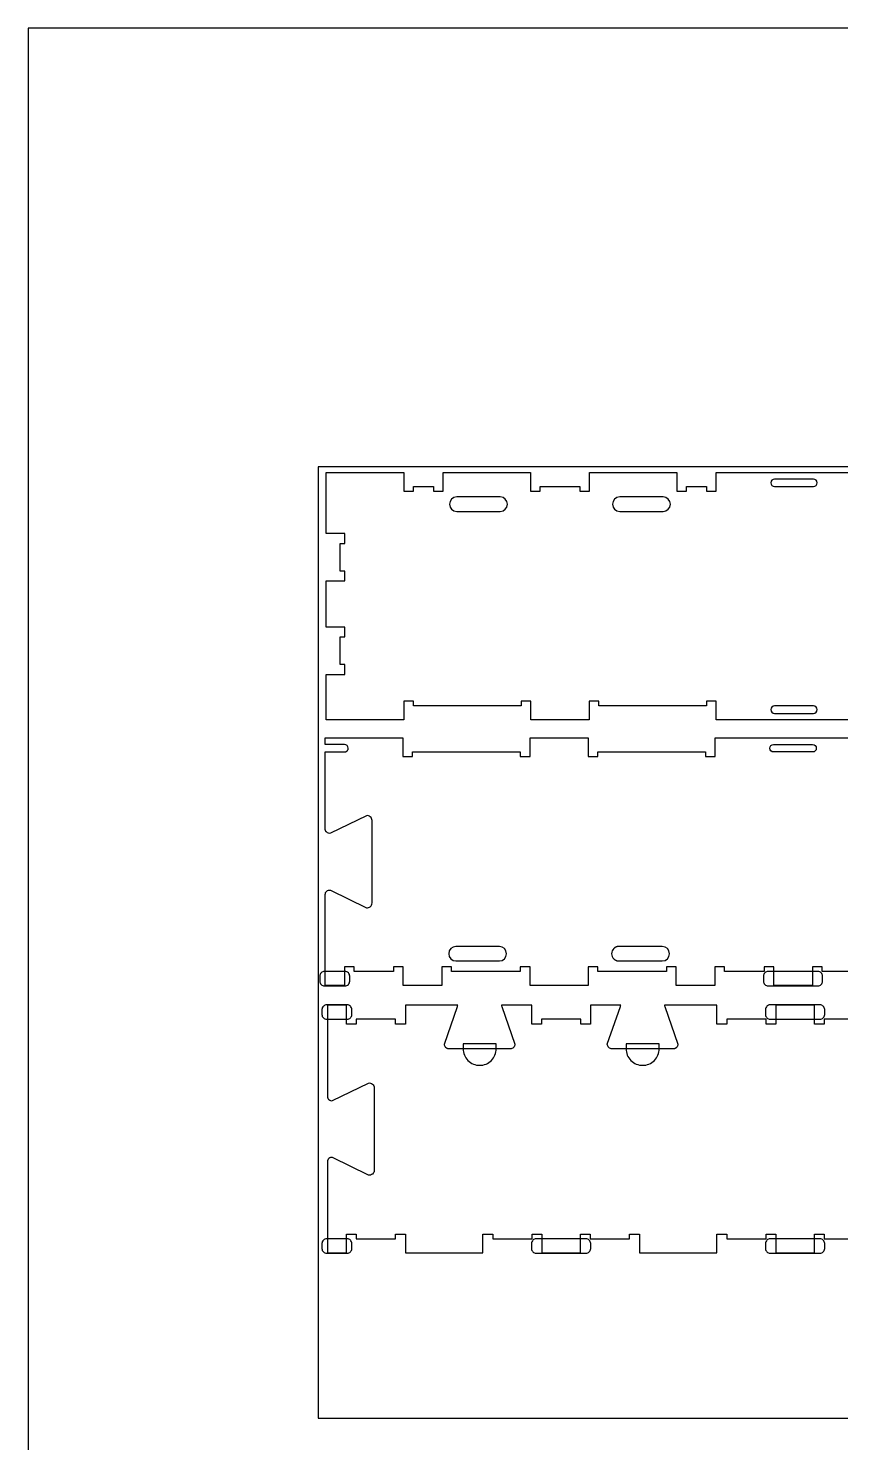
# Model space of a CAD drawing. Extents: x -34195 to -31012, y -17593 to -11999.
# Drawn here: x -34195 to -33154, y -13813 to -11999 of the extents above; entities that cross this region are included whole.
import ezdxf

# ---------------------------------------------------------------- set-up
doc = ezdxf.new("R2010")
doc.units = 0
for name, color, linetype in [('0_SHEET_SPRUCEPLY_2440X122', 1, 'CONTINUOUS'), ('3_ANYTOOL_CUTTHROUGH_INSID', 4, 'CONTINUOUS'), ('4_ANYTOOL_CUTTHROUGH_OUTSI', 5, 'CONTINUOUS'), ('5_ANYTOOL_HALF_MILL_9MM_IN', 3, 'CONTINUOUS'), ('DONOTCUT', 18, 'CONTINUOUS')]:
    doc.layers.add(name, color=color, linetype=linetype)

msp = doc.modelspace()

# ---------------------------------------------------------------- linework, layer by layer
at = {"layer": '0_SHEET_SPRUCEPLY_2440X122'}
msp.add_lwpolyline([(-33823.6, -12561.7), (-33823.6, -13781.7), (-31383.6, -13781.7), (-31383.6, -12561.7)], close=True, dxfattribs=at)
at = {"layer": '3_ANYTOOL_CUTTHROUGH_INSID', "color": 4}
for points in [[(-33238.7, -12586.9), (-33188.7, -12586.9, 1), (-33188.7, -12577.4), (-33238.7, -12577.4, 1)], [(-33646, -12618.9), (-33590.3, -12618.9, 1), (-33590.3, -12600.4), (-33646, -12600.4, 1)], [(-33381.4, -12600.4), (-33437.1, -12600.4, 1), (-33437.1, -12618.9), (-33381.4, -12618.9, 1)], [(-33238.7, -12868.4, 1), (-33238.7, -12877.9), (-33188.7, -12877.9, 1), (-33188.7, -12868.4)], [(-33189.8, -12927.4), (-33239.8, -12927.4, -1), (-33239.8, -12917.9), (-33189.8, -12917.9, -1)], [(-33647.1, -13195.4), (-33591.4, -13195.4, 1), (-33591.4, -13176.9), (-33647.1, -13176.9, 1)], [(-33382.5, -13176.9), (-33438.2, -13176.9), (-33438.5, -13176.9), (-33438.7, -13176.9), (-33438.9, -13176.9), (-33439.1, -13176.9), (-33439.4, -13177), (-33439.6, -13177), (-33439.8, -13177), (-33440, -13177.1), (-33440.2, -13177.1), (-33440.5, -13177.2), (-33440.7, -13177.2), (-33440.9, -13177.3), (-33441.1, -13177.4), (-33441.3, -13177.4), (-33441.6, -13177.5), (-33441.8, -13177.6), (-33442, -13177.7), (-33442.2, -13177.8), (-33442.4, -13177.9), (-33442.6, -13178), (-33442.8, -13178.1), (-33443, -13178.2), (-33443.2, -13178.3), (-33443.4, -13178.5), (-33443.6, -13178.6), (-33443.8, -13178.7), (-33443.9, -13178.9), (-33444.1, -13179), (-33444.3, -13179.1), (-33444.5, -13179.3), (-33444.6, -13179.4), (-33444.8, -13179.6, 0.414218), (-33444.8, -13192.7), (-33444.6, -13192.8), (-33444.5, -13193), (-33444.3, -13193.1), (-33444.1, -13193.3), (-33443.9, -13193.4), (-33443.8, -13193.6), (-33443.6, -13193.7), (-33443.4, -13193.8), (-33443.2, -13193.9), (-33443, -13194.1), (-33442.8, -13194.2), (-33442.6, -13194.3), (-33442.4, -13194.4), (-33442.2, -13194.5), (-33442, -13194.6), (-33441.8, -13194.7), (-33441.6, -13194.8), (-33441.3, -13194.9), (-33441.1, -13194.9), (-33440.9, -13195), (-33440.7, -13195.1), (-33440.5, -13195.1), (-33440.2, -13195.2), (-33440, -13195.2), (-33439.8, -13195.3), (-33439.6, -13195.3), (-33439.4, -13195.3), (-33439.1, -13195.3), (-33438.9, -13195.4), (-33438.7, -13195.4), (-33438.5, -13195.4), (-33438.2, -13195.4), (-33382.5, -13195.4, 1)]]:
    msp.add_lwpolyline(points, format="xyb", close=True, dxfattribs=at)
at = {"layer": '4_ANYTOOL_CUTTHROUGH_OUTSI', "color": 5}
for points in [[(-33127.1, -13208.9), (-33177.6, -13208.9), (-33177.6, -13202.9), (-33190.1, -13202.9), (-33190.1, -13226.9), (-33239.6, -13226.9), (-33239.6, -13202.9), (-33252.1, -13202.9), (-33252.1, -13208.9), (-33302.6, -13208.9), (-33302.6, -13202.9), (-33315.1, -13202.9), (-33315.1, -13226.9), (-33364.6, -13226.9), (-33364.6, -13202.9), (-33377.1, -13202.9), (-33377.1, -13208.9), (-33465.1, -13208.9), (-33465.1, -13202.9), (-33477.6, -13202.9), (-33477.6, -13226.9), (-33552.1, -13226.9), (-33552.1, -13202.9), (-33564.6, -13202.9), (-33564.6, -13208.9), (-33652.6, -13208.9), (-33652.6, -13202.9), (-33665.1, -13202.9), (-33665.1, -13226.9), (-33714.6, -13226.9), (-33714.6, -13202.9), (-33727.1, -13202.9), (-33727.1, -13208.9), (-33777.6, -13208.9), (-33777.6, -13202.9), (-33790.1, -13202.9), (-33790.1, -13226.9), (-33814.6, -13226.9), (-33814.6, -13226.9), (-33814.6, -13110.2, -0.220464), (-33812.6, -13105.8, -0.218803), (-33807.9, -13104.5), (-33761.9, -13127.2), (-33761.9, -13127.2), (-33761.9, -13127.2), (-33761.9, -13127.2, 0.463455), (-33754.6, -13121.1), (-33754.6, -13015.2, 0.463455), (-33761.9, -13009.1), (-33761.9, -13009.1), (-33761.9, -13009.1), (-33807.9, -13031.7), (-33807.9, -13031.7, -0.218803), (-33812.6, -13030.4), (-33812.7, -13030.3), (-33812.8, -13030.2), (-33812.9, -13030.1), (-33813, -13030), (-33813.1, -13029.9), (-33813.2, -13029.8), (-33813.3, -13029.7), (-33813.4, -13029.6), (-33813.5, -13029.4), (-33813.6, -13029.3), (-33813.7, -13029.2), (-33813.8, -13029), (-33813.8, -13028.9), (-33813.9, -13028.8), (-33814, -13028.6), (-33814.1, -13028.5), (-33814.1, -13028.3), (-33814.2, -13028.2), (-33814.2, -13028), (-33814.3, -13027.9), (-33814.3, -13027.7), (-33814.4, -13027.6), (-33814.4, -13027.4), (-33814.5, -13027.3), (-33814.5, -13027.1), (-33814.5, -13027), (-33814.5, -13026.8), (-33814.6, -13026.7), (-33814.6, -13026.5), (-33814.6, -13026.4), (-33814.6, -13026.2), (-33814.6, -13026.1), (-33814.6, -12927.4), (-33789.8, -12927.4), (-33789.8, -12927.4), (-33789.7, -12927.4), (-33789.6, -12927.4), (-33789.5, -12927.4), (-33789.4, -12927.4), (-33789.3, -12927.4), (-33789.2, -12927.3), (-33789.1, -12927.3), (-33789, -12927.3), (-33788.9, -12927.3), (-33788.8, -12927.3), (-33788.6, -12927.2), (-33788.5, -12927.2), (-33788.4, -12927.2), (-33788.3, -12927.1), (-33788.2, -12927.1), (-33788.1, -12927.1), (-33788, -12927), (-33787.9, -12927), (-33787.8, -12926.9), (-33787.7, -12926.9), (-33787.6, -12926.8), (-33787.4, -12926.7), (-33787.3, -12926.7), (-33787.2, -12926.6), (-33787.1, -12926.5), (-33787, -12926.5), (-33786.9, -12926.4), (-33786.8, -12926.3), (-33786.8, -12926.2), (-33786.7, -12926.2), (-33786.6, -12926.1), (-33786.5, -12926), (-33786.4, -12925.9), (-33786.3, -12925.8), (-33786.2, -12925.7), (-33786.2, -12925.6), (-33786.1, -12925.5), (-33786, -12925.4), (-33785.9, -12925.3), (-33785.9, -12925.2), (-33785.8, -12925.1), (-33785.7, -12925), (-33785.7, -12924.9), (-33785.6, -12924.8), (-33785.6, -12924.7), (-33785.5, -12924.6), (-33785.5, -12924.5), (-33785.4, -12924.4), (-33785.4, -12924.3), (-33785.3, -12924.2), (-33785.3, -12924.1), (-33785.3, -12923.9), (-33785.2, -12923.8), (-33785.2, -12923.7), (-33785.2, -12923.6), (-33785.2, -12923.5), (-33785.1, -12923.4), (-33785.1, -12923.3), (-33785.1, -12923.2), (-33785.1, -12923.1), (-33785.1, -12923), (-33785.1, -12922.9), (-33785.1, -12922.7), (-33785.1, -12922.6, 0.414214), (-33789.8, -12917.9), (-33814.6, -12917.9), (-33814.6, -12909.4), (-33715.1, -12909.4), (-33715.1, -12933.4), (-33702.6, -12933.4), (-33702.6, -12927.4), (-33664.8, -12927.4), (-33564.6, -12927.4), (-33564.6, -12933.4), (-33552.1, -12933.4), (-33552.1, -12909.4), (-33477.6, -12909.4), (-33477.6, -12933.4), (-33465.1, -12933.4), (-33465.1, -12927.4), (-33364.8, -12927.4), (-33364.8, -12927.4), (-33327.1, -12927.4), (-33327.1, -12933.4), (-33314.6, -12933.4), (-33314.6, -12909.4), (-33314.6, -12909.4), (-33115.1, -12909.4)], [(-33124.4, -13270.3), (-33174.9, -13270.3), (-33174.9, -13276.3), (-33187.4, -13276.3), (-33187.4, -13252.3), (-33236.9, -13252.3), (-33236.9, -13276.3), (-33249.4, -13276.3), (-33249.4, -13270.3), (-33299.9, -13270.3), (-33299.9, -13276.3), (-33312.4, -13276.3), (-33312.4, -13252.3), (-33379.6, -13252.3), (-33379.6, -13252.3, 0.061485), (-33379.4, -13253.7), (-33362.5, -13302), (-33362.5, -13302), (-33362.5, -13302), (-33362.5, -13302, -0.198912), (-33364.3, -13306.5), (-33364.4, -13306.6), (-33364.5, -13306.7), (-33364.7, -13306.8), (-33364.8, -13306.9), (-33364.9, -13307), (-33365, -13307), (-33365.1, -13307.1), (-33365.3, -13307.2), (-33365.4, -13307.3), (-33365.5, -13307.4), (-33365.7, -13307.5), (-33365.8, -13307.5), (-33365.9, -13307.6), (-33366.1, -13307.7), (-33366.2, -13307.7), (-33366.4, -13307.8), (-33366.5, -13307.9), (-33366.6, -13307.9), (-33366.8, -13308), (-33366.9, -13308), (-33367.1, -13308.1), (-33367.2, -13308.1), (-33367.4, -13308.1), (-33367.5, -13308.2), (-33367.7, -13308.2), (-33367.8, -13308.2), (-33368, -13308.2), (-33368.1, -13308.3), (-33368.3, -13308.3), (-33368.4, -13308.3), (-33368.6, -13308.3), (-33368.7, -13308.3), (-33446.7, -13308.3, -0.414214), (-33453, -13302), (-33453, -13302), (-33453, -13302), (-33436.1, -13253.7), (-33436.1, -13253.7, 0.061485), (-33435.8, -13252.3), (-33474.4, -13252.3), (-33474.4, -13276.3), (-33486.9, -13276.3), (-33486.9, -13270.3), (-33537.4, -13270.3), (-33537.4, -13276.3), (-33549.9, -13276.3), (-33549.9, -13252.3), (-33588.5, -13252.3), (-33588.5, -13252.3, 0.061485), (-33588.3, -13253.7), (-33571.4, -13302), (-33571.4, -13302), (-33571.4, -13302), (-33571.4, -13302, -0.414214), (-33577.6, -13308.3), (-33655.6, -13308.3), (-33655.8, -13308.3), (-33655.9, -13308.3), (-33656.1, -13308.3), (-33656.3, -13308.3), (-33656.4, -13308.2), (-33656.6, -13308.2), (-33656.7, -13308.2), (-33656.9, -13308.2), (-33657, -13308.1), (-33657.2, -13308.1), (-33657.3, -13308.1), (-33657.5, -13308), (-33657.6, -13308), (-33657.7, -13307.9), (-33657.9, -13307.9), (-33658, -13307.8), (-33658.2, -13307.7), (-33658.3, -13307.7), (-33658.5, -13307.6), (-33658.6, -13307.5), (-33658.7, -13307.5), (-33658.9, -13307.4), (-33659, -13307.3), (-33659.1, -13307.2), (-33659.3, -13307.1), (-33659.4, -13307), (-33659.5, -13307), (-33659.6, -13306.9), (-33659.7, -13306.8), (-33659.8, -13306.7), (-33660, -13306.6), (-33660.1, -13306.5, -0.198912), (-33661.9, -13302), (-33661.9, -13302), (-33661.9, -13302), (-33645, -13253.7), (-33645, -13253.7, 0.061485), (-33644.8, -13252.3), (-33711.9, -13252.3), (-33711.9, -13276.3), (-33724.4, -13276.3), (-33724.4, -13270.3), (-33774.9, -13270.3), (-33774.9, -13276.3), (-33787.4, -13276.3), (-33787.4, -13252.3), (-33811.9, -13252.3), (-33811.9, -13369), (-33811.9, -13369), (-33811.9, -13369.1), (-33811.9, -13369.3), (-33811.9, -13369.4), (-33811.9, -13369.6), (-33811.9, -13369.7), (-33811.9, -13369.9), (-33811.8, -13370), (-33811.8, -13370.2), (-33811.8, -13370.3), (-33811.7, -13370.5), (-33811.7, -13370.6), (-33811.6, -13370.8), (-33811.6, -13370.9), (-33811.5, -13371.1), (-33811.5, -13371.2), (-33811.4, -13371.4), (-33811.3, -13371.5), (-33811.3, -13371.7), (-33811.2, -13371.8), (-33811.1, -13371.9), (-33811, -13372.1), (-33810.9, -13372.2), (-33810.9, -13372.3), (-33810.8, -13372.5), (-33810.7, -13372.6), (-33810.6, -13372.7), (-33810.5, -13372.8), (-33810.4, -13372.9), (-33810.2, -13373), (-33810.1, -13373.1), (-33810, -13373.2), (-33809.9, -13373.3, 0.218803), (-33805.3, -13374.6), (-33759.3, -13352), (-33759.3, -13352), (-33759.2, -13352), (-33759.2, -13352, -0.463455), (-33751.9, -13358.1), (-33751.9, -13464, -0.463455), (-33759.2, -13470.1), (-33759.3, -13470.1), (-33759.3, -13470.1), (-33805.3, -13447.4), (-33805.3, -13447.4, 0.218803), (-33809.9, -13448.7), (-33810, -13448.8), (-33810.1, -13448.9), (-33810.2, -13449), (-33810.4, -13449.2), (-33810.5, -13449.3), (-33810.6, -13449.4), (-33810.7, -13449.5), (-33810.8, -13449.6), (-33810.9, -13449.7), (-33810.9, -13449.9), (-33811, -13450), (-33811.1, -13450.1), (-33811.2, -13450.3), (-33811.3, -13450.4), (-33811.3, -13450.6), (-33811.4, -13450.7), (-33811.5, -13450.8), (-33811.5, -13451), (-33811.6, -13451.1), (-33811.6, -13451.3), (-33811.7, -13451.4), (-33811.7, -13451.6), (-33811.8, -13451.7), (-33811.8, -13451.9), (-33811.8, -13452), (-33811.9, -13452.2), (-33811.9, -13452.4), (-33811.9, -13452.5), (-33811.9, -13452.7), (-33811.9, -13452.8), (-33811.9, -13453), (-33811.9, -13453.1), (-33811.9, -13569.8), (-33787.4, -13569.8), (-33787.4, -13546), (-33787.4, -13545.8), (-33787.2, -13545.8), (-33787.2, -13545.8), (-33775.2, -13545.8), (-33774.9, -13545.8), (-33774.9, -13551.8), (-33724.4, -13551.8), (-33724.4, -13545.8), (-33711.9, -13545.8), (-33711.9, -13569.8), (-33612.4, -13569.8), (-33612.4, -13545.8), (-33599.9, -13545.8), (-33599.9, -13551.8), (-33549.4, -13551.8), (-33549.4, -13545.8), (-33549.2, -13545.8), (-33549.2, -13545.8), (-33537.2, -13545.8), (-33536.9, -13545.8), (-33536.9, -13546), (-33536.9, -13569.8), (-33487.4, -13569.8), (-33487.4, -13546), (-33487.4, -13545.8), (-33474.9, -13545.8), (-33474.9, -13551.8), (-33424.4, -13551.8), (-33424.4, -13545.8), (-33411.9, -13545.8), (-33411.9, -13569.8), (-33312.4, -13569.8), (-33312.4, -13545.8), (-33299.9, -13545.8), (-33299.9, -13551.8), (-33249.4, -13551.8), (-33249.4, -13545.8), (-33249.2, -13545.8), (-33249.2, -13545.8), (-33237.2, -13545.8), (-33236.9, -13545.8), (-33236.9, -13546), (-33236.9, -13569.8), (-33187.4, -13569.8), (-33187.4, -13546), (-33187.4, -13545.8), (-33174.9, -13545.8), (-33174.9, -13551.8), (-33124.4, -13551.8)]]:
    msp.add_lwpolyline(points, format="xyb", dxfattribs=at)
msp.add_polyline3d([(-33113.9, -12886.4, 0), (-33313.4, -12886.4, 0), (-33313.4, -12862.4, 0), (-33325.9, -12862.4, 0), (-33325.9, -12868.4, 0), (-33463.9, -12868.4, 0), (-33463.9, -12862.4, 0), (-33476.4, -12862.4, 0), (-33476.4, -12886.4, 0), (-33550.9, -12886.4, 0), (-33550.9, -12862.4, 0), (-33563.4, -12862.4, 0), (-33563.4, -12868.4, 0), (-33701.4, -12868.4, 0), (-33701.4, -12862.4, 0), (-33713.9, -12862.4, 0), (-33713.9, -12886.4, 0), (-33813.4, -12886.4, 0), (-33813.4, -12827.9, 0), (-33789.4, -12827.9, 0), (-33789.4, -12815.4, 0), (-33795.4, -12815.4, 0), (-33795.4, -12779.9, 0), (-33789.4, -12779.9, 0), (-33789.4, -12767.4, 0), (-33813.4, -12767.4, 0), (-33813.4, -12707.9, 0), (-33789.4, -12707.9, 0), (-33789.4, -12695.4, 0), (-33795.4, -12695.4, 0), (-33795.4, -12659.9, 0), (-33789.4, -12659.9, 0), (-33789.4, -12647.4, 0), (-33813.4, -12647.4, 0), (-33813.4, -12568.9, 0), (-33713.9, -12568.9, 0), (-33713.9, -12592.9, 0), (-33701.4, -12592.9, 0), (-33701.4, -12586.9, 0), (-33675.9, -12586.9, 0), (-33675.9, -12592.9, 0), (-33663.4, -12592.9, 0), (-33663.4, -12568.9, 0), (-33551.4, -12568.9, 0), (-33551.4, -12592.9, 0), (-33538.9, -12592.9, 0), (-33538.9, -12586.9, 0), (-33488.4, -12586.9, 0), (-33488.4, -12592.9, 0), (-33475.9, -12592.9, 0), (-33475.9, -12568.9, 0), (-33363.9, -12568.9, 0), (-33363.9, -12592.9, 0), (-33351.4, -12592.9, 0), (-33351.4, -12586.9, 0), (-33325.9, -12586.9, 0), (-33325.9, -12592.9, 0), (-33313.4, -12592.9, 0), (-33313.4, -12568.9, 0), (-33113.9, -12568.9, 0)], dxfattribs=at)
at = {"layer": '5_ANYTOOL_HALF_MILL_9MM_IN', "color": 3}
for points in [[(-33815.5, -13208.9, 0.414214), (-33821.5, -13214.9), (-33821.5, -13221.4, 0.414214), (-33815.5, -13227.4), (-33789.2, -13227.4, 0.414214), (-33783.2, -13221.4), (-33783.2, -13214.9, 0.414214), (-33789.2, -13208.9)], [(-33246.7, -13208.9, 0.414214), (-33252.7, -13214.9), (-33252.7, -13221.4, 0.414214), (-33246.7, -13227.4), (-33183, -13227.4, 0.414214), (-33177, -13221.4), (-33177, -13214.9, 0.414214), (-33183, -13208.9)], [(-33812.8, -13251.8, 0.414214), (-33818.8, -13257.8), (-33818.8, -13264.3, 0.414214), (-33812.8, -13270.3), (-33786.6, -13270.3, 0.414214), (-33780.6, -13264.3), (-33780.6, -13257.8, 0.414214), (-33786.6, -13251.8)], [(-33244.1, -13251.8, 0.414214), (-33250.1, -13257.8), (-33250.1, -13264.3, 0.414214), (-33244.1, -13270.3), (-33180.3, -13270.3, 0.414214), (-33174.3, -13264.3), (-33174.3, -13257.8, 0.414214), (-33180.3, -13251.8)], [(-33637.9, -13308, 0.414214), (-33616.6, -13329.3, 0.414214), (-33595.4, -13308), (-33595.4, -13307.8), (-33595.4, -13301.8), (-33637.9, -13301.8), (-33637.9, -13307.8), (-33637.9, -13308)], [(-33429, -13308, 0.414214), (-33407.7, -13329.3, 0.414214), (-33386.5, -13308), (-33386.5, -13307.8), (-33386.5, -13301.8), (-33429, -13301.8), (-33429, -13307.8), (-33429, -13308)], [(-33812.8, -13551.8, 0.414214), (-33818.8, -13557.8), (-33818.8, -13564.3, 0.414214), (-33812.8, -13570.3), (-33786.6, -13570.3, 0.414214), (-33780.6, -13564.3), (-33780.6, -13557.8, 0.414214), (-33786.6, -13551.8)], [(-33544.1, -13551.8, 0.414214), (-33550.1, -13557.8), (-33550.1, -13564.3, 0.414214), (-33544.1, -13570.3), (-33480.3, -13570.3, 0.414214), (-33474.3, -13564.3), (-33474.3, -13557.8, 0.414214), (-33480.3, -13551.8)], [(-33244.1, -13551.8, 0.414214), (-33250.1, -13557.8), (-33250.1, -13564.3, 0.414214), (-33244.1, -13570.3), (-33180.3, -13570.3, 0.414214), (-33174.3, -13564.3), (-33174.3, -13557.8, 0.414214), (-33180.3, -13551.8)]]:
    msp.add_lwpolyline(points, format="xyb", close=True, dxfattribs=at)
at = {"layer": 'DONOTCUT'}
msp.add_lwpolyline([(-34195.3, -17592.7), (-31011.9, -17592.7), (-31011.9, -11999.3), (-34195.3, -11999.3)], close=True, dxfattribs=at)

doc.saveas('drawing.dxf')
